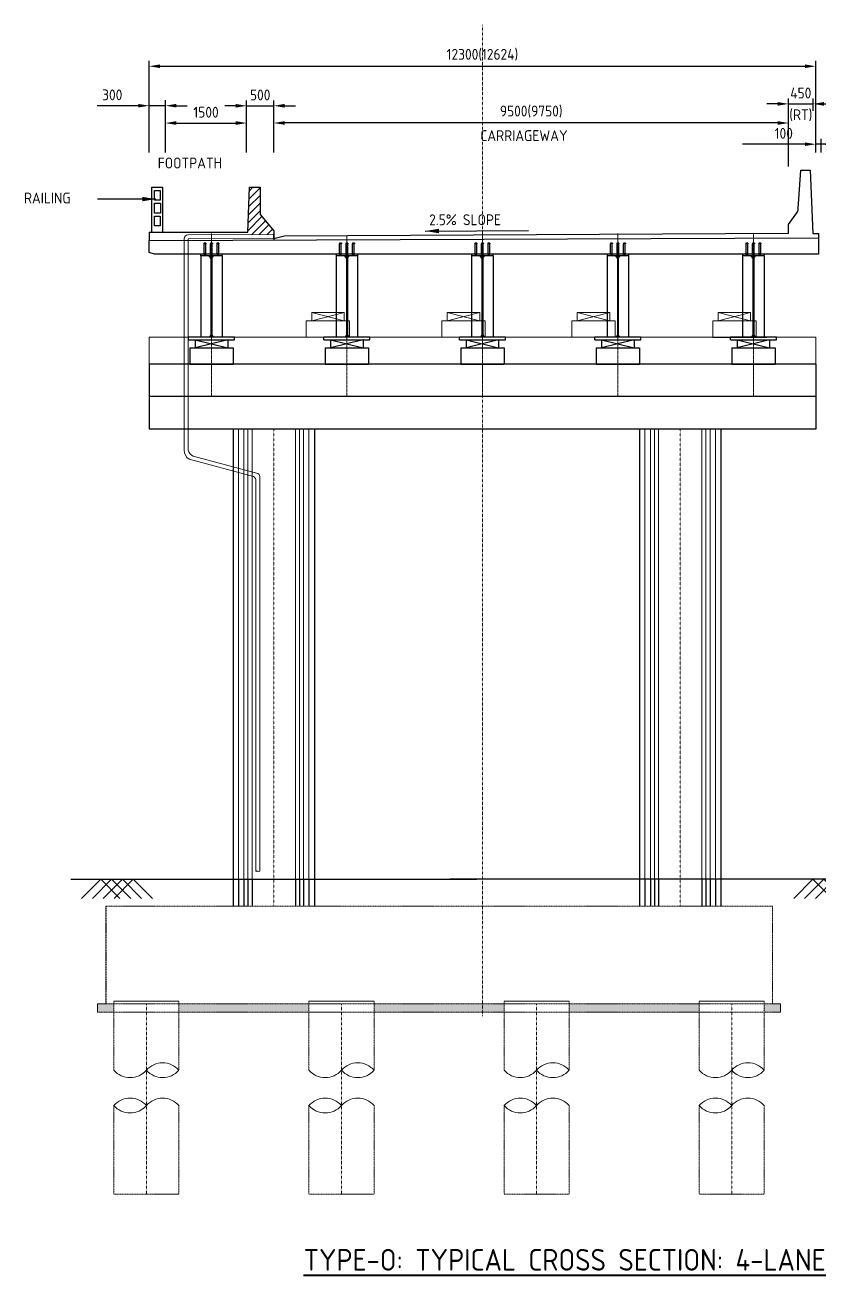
# Model space of a CAD drawing. Header units: millimetres. Extents: x 207528 to 778454, y -364692 to 101323.
# Drawn here: x 515184 to 529835, y -231959 to -208904 of the extents above; entities that cross this region are included whole.
import ezdxf

# ---------------------------------------------------------------- set-up
doc = ezdxf.new("R2010")
doc.units = ezdxf.units.MM
doc.linetypes.add('CENTER', pattern=[2, 1.25, -0.25, 0.25, -0.25])
doc.linetypes.add('HIDDEN', pattern=[0.375, 0.25, -0.125])
for name, color, linetype, lineweight in [('centreline', 1, 'CENTER', 0), ('DWG', 7, 'Continuous', 30), ('Structure', 7, 'Continuous', 30), ('Structure int.', 255, 'Continuous', 0), ('Text large', 7, 'Continuous', 40), ('Text small', 1, 'Continuous', 20)]:
    doc.layers.add(name, color=color, linetype=linetype, lineweight=lineweight)
doc.layers.add('Dimension', color=253, linetype='Continuous')
doc.layers.add('Structure Main', color=3, linetype='Continuous')
doc.styles.add('isocp 100', font='isocp.shx', dxfattribs={"height": 200})
doc.styles.add('ROMANS', font='romans')
doc.dimstyles.new('NH30A_100', dxfattribs={"dimscale": 100, "dimtxt": 2, "dimasz": 2, "dimexe": 1, "dimexo": 1, "dimgap": 1, "dimtad": 1, "dimdec": 0, "dimdsep": 46, "dimtxsty": 'isocp 100', "dimcen": 0.5, "dimclrd": 47, "dimclre": 47, "dimclrt": 1, "dimadec": 0, "dimazin": 0, "dimtfac": 1, "dimtdec": 0, "dimtmove": 0, "dimatfit": 3, "dimfxl": 1, "dimtolj": 1, "dimtzin": 0, "dimarcsym": 0})
doc.dimstyles.new('PS', dxfattribs={"dimscale": 0, "dimtxt": 2, "dimasz": 2, "dimexe": 1, "dimexo": 1, "dimgap": 1, "dimtad": 1, "dimdec": 0, "dimzin": 0, "dimdsep": 46, "dimtxsty": 'ROMANS', "dimcen": 1, "dimdle": 1, "dimclrd": 1, "dimclre": 1, "dimclrt": 7, "dimadec": 0, "dimazin": 0, "dimtfac": 1, "dimtdec": 0, "dimtmove": 2, "dimatfit": 3, "dimfxl": 200, "dimtvp": 250, "dimtolj": 1, "dimtzin": 0, "dimarcsym": 0})

# ---------------------------------------------------------------- blocks, each defined once
blk = doc.blocks.new('stud')
at = {"layer": 'Structure Main'}
h = blk.add_hatch(color=250, dxfattribs=at)
h.dxf.hatch_style = 1
h.paths.add_polyline_path([(321, 341), (317, 334), (355, 334), (352, 341)])
h = blk.add_hatch(color=250, dxfattribs=at)
h.dxf.hatch_style = 1
h.paths.add_polyline_path([(321, 341), (317, 334), (355, 334), (352, 341)])
at = {"layer": 'Structure Main', "color": 250}
for p, q in [((355, 534), (317, 534)), ((317, 534), (317, 522)), ((355, 534), (317, 534)), ((317, 534), (317, 522)), ((355, 522), (317, 522)), ((355, 522), (317, 522)), ((321, 341), (321, 522)), ((321, 341), (321, 522)), ((352, 341), (352, 522)), ((352, 341), (352, 522)), ((355, 534), (355, 522)), ((355, 534), (355, 522)), ((321, 341), (317, 334)), ((321, 341), (317, 334)), ((317, 334), (355, 334)), ((317, 334), (355, 334)), ((321, 341), (352, 341)), ((321, 341), (352, 341)), ((352, 341), (355, 334)), ((352, 341), (355, 334))]:
    blk.add_line(p, q, dxfattribs=at)
blk = doc.blocks.new('*D621')
at = {"layer": 'Defpoints', "color": 0, "transparency": 16777216}
for p in [(517774, -210392), (517474, -211354), (517774, -211354)]:
    blk.add_point(p, dxfattribs=at)
at = {"layer": 'Text small', "color": 47, "lineweight": -2, "transparency": 16777216}
for p, q in [((517274, -210392), (516514, -210392)), ((517474, -211254), (517474, -210292)), ((517774, -210392), (517474, -210392)), ((517774, -211254), (517774, -210292)), ((517974, -210392), (518174, -210392))]:
    blk.add_line(p, q, dxfattribs=at)
at = {"layer": 'Text small', "color": 47, "transparency": 16777216}
for points in [[(517274, -210359), (517274, -210425), (517474, -210392)], [(517974, -210359), (517974, -210425), (517774, -210392)]]:
    blk.add_solid(points, dxfattribs=at)
at = {"layer": 'Text small', "color": 1, "transparency": 16777216, "insert": (516794, -210192), "char_height": 200, "attachment_point": 5, "style": 'isocp 100'}
blk.add_mtext('\\A1;300', dxfattribs=at)
blk = doc.blocks.new('*D608')
at = {"layer": 'Defpoints', "color": 0, "transparency": 16777216}
for p in [(529774, -209664), (517474, -211354), (529774, -211354)]:
    blk.add_point(p, dxfattribs=at)
at = {"layer": 'Text small', "color": 47, "lineweight": -2, "transparency": 16777216}
for p, q in [((517474, -211254), (517474, -209564)), ((529774, -211254), (529774, -209564)), ((517674, -209664), (529574, -209664))]:
    blk.add_line(p, q, dxfattribs=at)
at = {"layer": 'Text small', "color": 47, "transparency": 16777216}
for points in [[(517674, -209631), (517674, -209698), (517474, -209664)], [(529574, -209631), (529574, -209698), (529774, -209664)]]:
    blk.add_solid(points, dxfattribs=at)
at = {"layer": 'Text small', "color": 1, "transparency": 16777216, "insert": (523624, -209454), "char_height": 200, "attachment_point": 5, "style": 'isocp 100'}
blk.add_mtext('\\A1;12300(12624)', dxfattribs=at)
blk = doc.blocks.new('*D616')
at = {"layer": 'Defpoints', "color": 0, "transparency": 16777216}
for p in [(519774, -210711), (519774, -211354, -183662), (529274, -211354, -183662)]:
    blk.add_point(p, dxfattribs=at)
at = {"layer": 'Text small', "color": 47, "lineweight": -2, "transparency": 16777216}
for p, q in [((519774, -211254), (519774, -210611)), ((529074, -210711), (519974, -210711)), ((529274, -211254), (529274, -210611))]:
    blk.add_line(p, q, dxfattribs=at)
at = {"layer": 'Text small', "color": 47, "transparency": 16777216}
for points in [[(519974, -210677), (519974, -210744), (519774, -210711)], [(529074, -210677), (529074, -210744), (529274, -210711)]]:
    blk.add_solid(points, dxfattribs=at)
at = {"layer": 'Text small', "color": 1, "transparency": 16777216, "insert": (524524, -210501), "char_height": 200, "attachment_point": 5, "style": 'isocp 100'}
blk.add_mtext('\\A1;9500(9750)', dxfattribs=at)
blk = doc.blocks.new('*D624')
at = {"layer": 'Defpoints', "color": 0, "transparency": 16777216}
for p in [(519774, -210394), (519274, -211354), (519774, -211354)]:
    blk.add_point(p, dxfattribs=at)
at = {"layer": 'Text small', "color": 47, "lineweight": -2, "transparency": 16777216}
for p, q in [((519074, -210394), (518874, -210394)), ((519274, -211254), (519274, -210294)), ((519274, -210394), (519774, -210394)), ((519774, -211254), (519774, -210294)), ((519974, -210394), (520174, -210394))]:
    blk.add_line(p, q, dxfattribs=at)
at = {"layer": 'Text small', "color": 47, "transparency": 16777216}
for points in [[(519074, -210360), (519074, -210427), (519274, -210394)], [(519974, -210360), (519974, -210427), (519774, -210394)]]:
    blk.add_solid(points, dxfattribs=at)
at = {"layer": 'Text small', "color": 1, "transparency": 16777216, "insert": (519524, -210194), "char_height": 200, "attachment_point": 5, "style": 'isocp 100'}
blk.add_mtext('\\A1;500', dxfattribs=at)
blk = doc.blocks.new('*D617')
at = {"layer": 'Defpoints', "color": 0, "transparency": 16777216}
for p in [(519274, -210712), (517774, -211354, 0), (519274, -211354, 0)]:
    blk.add_point(p, dxfattribs=at)
at = {"layer": 'Text small', "color": 47, "lineweight": -2, "transparency": 16777216}
for p, q in [((517774, -211254), (517774, -210612)), ((517974, -210712), (519074, -210712)), ((519274, -211254), (519274, -210612))]:
    blk.add_line(p, q, dxfattribs=at)
at = {"layer": 'Text small', "color": 47, "transparency": 16777216}
for points in [[(517974, -210678), (517974, -210745), (517774, -210712)], [(519074, -210678), (519074, -210745), (519274, -210712)]]:
    blk.add_solid(points, dxfattribs=at)
at = {"layer": 'Text small', "color": 1, "transparency": 16777216, "insert": (518524, -210512), "char_height": 200, "attachment_point": 5, "style": 'isocp 100'}
blk.add_mtext('\\A1;1500', dxfattribs=at)
blk = doc.blocks.new('*D785')
at = {"layer": 'Defpoints', "color": 0, "transparency": 16777216}
for p in [(529724, -210358), (529724, -210586), (529274, -211616)]:
    blk.add_point(p, dxfattribs=at)
at = {"layer": 'Text small', "color": 47, "lineweight": -2, "transparency": 16777216}
for p, q in [((529274, -211516), (529274, -210258)), ((529724, -210486), (529724, -210258)), ((529074, -210358), (528874, -210358)), ((529274, -210358), (529724, -210358)), ((529924, -210358), (530124, -210358))]:
    blk.add_line(p, q, dxfattribs=at)
at = {"layer": 'Text small', "color": 47, "transparency": 16777216}
for points in [[(529074, -210325), (529074, -210392), (529274, -210358)], [(529924, -210325), (529924, -210392), (529724, -210358)]]:
    blk.add_solid(points, dxfattribs=at)
at = {"layer": 'Text small', "color": 1, "transparency": 16777216, "char_height": 200, "attachment_point": 5, "style": 'isocp 100'}
for s, insert in [('\\A1;450', (529499, -210158)), ('\\A1;(RT)', (529499, -210568))]:
    blk.add_mtext(s, dxfattribs=dict(at, insert=insert))
blk = doc.blocks.new('*D805')
at = {"layer": 'Defpoints', "color": 0, "transparency": 16777216}
for p in [(529774, -211102), (529774, -211354), (529874, -211354)]:
    blk.add_point(p, dxfattribs=at)
at = {"layer": 'Text small', "color": 47, "lineweight": -2, "transparency": 16777216}
for p, q in [((529574, -211102), (528424, -211102)), ((529774, -211254), (529774, -211002)), ((529874, -211102), (529774, -211102)), ((529874, -211254), (529874, -211002)), ((530074, -211102), (530274, -211102))]:
    blk.add_line(p, q, dxfattribs=at)
at = {"layer": 'Text small', "color": 47, "transparency": 16777216}
for points in [[(529574, -211069), (529574, -211136), (529774, -211102)], [(530074, -211069), (530074, -211136), (529874, -211102)]]:
    blk.add_solid(points, dxfattribs=at)
at = {"layer": 'Text small', "color": 1, "transparency": 16777216, "insert": (528899, -210902), "char_height": 200, "attachment_point": 5, "style": 'isocp 100'}
blk.add_mtext('\\A1;     100', dxfattribs=at)
blk = doc.blocks.new('*D806')
at = {"layer": 'Defpoints', "color": 0, "transparency": 16777216}
for p in [(530174, -211102), (530174, -211354), (530274, -211354)]:
    blk.add_point(p, dxfattribs=at)
at = {"layer": 'Text small', "color": 47, "lineweight": -2, "transparency": 16777216}
for p, q in [((529974, -211102), (529774, -211102)), ((530174, -211254), (530174, -211002)), ((530174, -211102), (530274, -211102)), ((530274, -211254), (530274, -211002)), ((530474, -211102), (532038, -211102))]:
    blk.add_line(p, q, dxfattribs=at)
at = {"layer": 'Text small', "color": 47, "transparency": 16777216}
for points in [[(529974, -211069), (529974, -211136), (530174, -211102)], [(530474, -211069), (530474, -211136), (530274, -211102)]]:
    blk.add_solid(points, dxfattribs=at)
at = {"layer": 'Text small', "color": 1, "transparency": 16777216, "insert": (531563, -210902), "char_height": 200, "attachment_point": 5, "style": 'isocp 100'}
blk.add_mtext('\\A1;     100', dxfattribs=at)

msp = doc.modelspace()

# ---------------------------------------------------------------- hatches: boundary and pattern name
at = {"layer": 'Dimension', "lineweight": 0, "true_color": 0x000000}
h = msp.add_hatch(dxfattribs=at)
h.set_pattern_fill('AR-CONC', color=18, scale=20)
h.set_pattern_definition([(50, (1015667.13, -290942.33), (143.452037, -12.550427), [15, -165]), (355, (1015667.13, -290942.33), (-27.750267, 150.438427), [12, -132]), (100.451444, (1015679.08, -290943.38), (115.70177, 137.888), [12.74804, -140.228422]), (46.1842, (1015667.13, -290902.33), (213.448266, -33.103856), [22.5, -247.5]), (96.635635, (1015684.91, -290905.1), (186.93239, 194.82372), [19.12207, -210.34275]), (351.184164, (1015667.13, -290902.33), (186.93239, 194.82372), [18, -198]), (21, (1015687.13, -290912.33), (119.38141, -80.523778), [15, -165]), (326, (1015687.13, -290912.33), (48.663066, 145.03001), [12, -132]), (71.451445, (1015697.07, -290919.04), (168.044475, 64.50623), [12.74804, -140.228422]), (37.5, (1015667.126, -290942.33), (2.431971, 66.578771), [0, -130.4, 0, -134, 0, -132.5]), (7.5, (1015667.126, -290942.33), (52.613907, 78.882342), [0, -76.4, 0, -127.4, 0, -50.5]), (327.5, (1015622.526, -290942.33), (106.764487, -4.5109743), [0, -50, 0, -156, 0, -207]), (317.5, (1015602.53, -290942.33), (116.637234, 20.020996), [0, -65, 0, -103.6, 0, -147])])
h.paths.add_polyline_path([(516823.7, -226958.7), (516673.7, -226958.7), (516523.7, -226958.7), (516523.7, -227108.7), (516823.7, -227108.7)])
h.paths.add_polyline_path([(520423.7, -226958.7), (518023.7, -226958.7), (518023.7, -227108.7), (520423.7, -227108.7)])
h.paths.add_polyline_path([(527623.7, -226958.7), (525223.7, -226958.7), (525223.7, -227108.7), (527623.7, -227108.7)])
h.paths.add_polyline_path([(524023.7, -226958.7), (521623.7, -226958.7), (521623.7, -227108.7), (524023.7, -227108.7)])
h.paths.add_polyline_path([(529123.7, -226958.7), (528973.7, -226958.7), (528823.7, -226958.7), (528823.7, -227108.7), (529123.7, -227108.7)])
at = {"layer": 'Structure', "true_color": 0x000000}
h = msp.add_hatch(dxfattribs=at)
h.set_pattern_fill('ANSI31', color=18, scale=800)
h.set_pattern_definition([(45, (1016617.18, -292942.33), (-70.710678, 70.710678), [])])
h.paths.add_polyline_path([(519523.7, -211897.7), (519323.7, -211897.7), (519293, -212727.7), (519273.7, -212727.7), (519273.7, -212819.8, -0.3055173), (519342.4, -212771.8), (519768.7, -212767.9), (519768.7, -212757.9), (519773.7, -212697.7), (519523.7, -212397.7)])

# ---------------------------------------------------------------- linework, layer by layer
at = {"layer": 'centreline', "color": 8, "lineweight": 0, "ltscale": 0.1}
for p, q in [((523623.7, -208903.5), (523623.7, -227187.4)), ((519773.7, -216358.7), (519773.7, -225158.7)), ((527273.7, -216358.7), (527273.7, -225158.7)), ((517423.7, -226958.7, 3.8), (517423.7, -230466.9, 3.8)), ((521023.7, -226958.7, 3.8), (521023.7, -230466.9, 3.8)), ((524623.7, -226958.7, 3.8), (524623.7, -230466.9, 3.8)), ((528223.7, -226958.7, 3.8), (528223.7, -230466.9, 3.8))]:
    msp.add_line(p, q, dxfattribs=at)
at = {"layer": 'centreline', "color": 18, "ltscale": 10, "true_color": 0x000000}
for p, q in [((518623.7, -212751.5), (518623.7, -215758.7)), ((521123.9, -212792.1), (521123.7, -215758.7)), ((523623.7, -212751.5), (523623.7, -215758.7)), ((526123.7, -212751.5), (526123.7, -215758.7)), ((528623.7, -212751.5), (528623.7, -215758.7))]:
    msp.add_line(p, q, dxfattribs=at)
at = {"layer": 'DWG', "color": 18, "lineweight": -2, "true_color": 0x000000}
for p, q in [((518223.7, -214858.7), (518223.7, -215158.7)), ((518223.7, -214858.7), (519023.7, -214858.7)), ((518323.7, -214708.7), (518323.7, -214858.7)), ((518323.7, -214708.7), (518923.7, -214858.7)), ((518923.7, -214708.7), (518323.7, -214858.7)), ((518923.7, -214708.7), (518923.7, -214858.7)), ((519023.7, -214858.7), (519023.7, -215158.7)), ((520723.7, -214858.7), (520723.7, -215158.7)), ((520723.7, -214858.7), (521523.7, -214858.7)), ((520823.7, -214708.7), (520823.7, -214858.7)), ((520823.7, -214708.7), (521423.7, -214858.7)), ((521423.7, -214708.7), (520823.7, -214858.7)), ((521423.7, -214708.7), (521423.7, -214858.7)), ((521523.7, -214858.7), (521523.7, -215158.7)), ((523223.7, -214858.7), (523223.7, -215158.7)), ((523223.7, -214858.7), (524023.7, -214858.7)), ((523323.7, -214708.7), (523323.7, -214858.7)), ((523323.7, -214708.7), (523923.7, -214858.7)), ((523923.7, -214708.7), (523323.7, -214858.7)), ((523923.7, -214708.7), (523923.7, -214858.7)), ((524023.7, -214858.7), (524023.7, -215158.7)), ((525723.7, -214858.7), (525723.7, -215158.7)), ((525723.7, -214858.7), (526523.7, -214858.7)), ((525823.7, -214708.7), (525823.7, -214858.7)), ((525823.7, -214708.7), (526423.7, -214858.7)), ((526423.7, -214708.7), (525823.7, -214858.7)), ((526423.7, -214708.7), (526423.7, -214858.7)), ((526523.7, -214858.7), (526523.7, -215158.7)), ((528223.7, -214858.7), (528223.7, -215158.7)), ((528223.7, -214858.7), (529023.7, -214858.7)), ((528323.7, -214708.7), (528323.7, -214858.7)), ((528323.7, -214708.7), (528923.7, -214858.7)), ((528923.7, -214708.7), (528323.7, -214858.7)), ((528923.7, -214708.7), (528923.7, -214858.7)), ((529023.7, -214858.7), (529023.7, -215158.7))]:
    msp.add_line(p, q, dxfattribs=at)
at = {"layer": 'Structure'}
msp.add_lwpolyline([(529273.7, -212747.7), (529273.7, -212582.7), (529424.7, -212367, 0.1368849), (529451.5, -212291), (529498.7, -211582.7), (529673.7, -211582.7), (529723.7, -212747.7), (529823.7, -212747.7)], format="xyb", dxfattribs=at)
at = {"layer": 'Structure int.', "color": 18, "true_color": 0x000000}
for points in [[(516935.9, -225012.3), (516582.3, -224658.7), (516228.8, -225012.3)], [(517135.9, -225012.3), (516782.3, -224658.7), (516428.8, -225012.3)], [(517335.9, -225012.3), (516982.3, -224658.7), (516628.8, -225012.3)], [(517535.9, -225012.3), (517182.3, -224658.7), (516828.8, -225012.3)], [(529369.8, -225012.3), (529723.4, -224658.7), (530076.9, -225012.3)], [(529569.8, -225012.3), (529923.4, -224658.7), (530276.9, -225012.3)], [(529769.8, -225012.3), (530123.4, -224658.7), (530476.9, -225012.3)]]:
    msp.add_lwpolyline(points, dxfattribs=at)
at = {"layer": 'Structure int.', "color": 18, "lineweight": 0, "true_color": 0x000000, "elevation": 3.8}
for points in [[(517423.7, -228182.1, 0.4570735), (518023.7, -228182.1, 0.4570735), (517423.7, -228182.1, -0.4570735), (516823.7, -228182.1)], [(521023.7, -228182.1, 0.4570735), (521623.7, -228182.1, 0.4570735), (521023.7, -228182.1, -0.4570735), (520423.7, -228182.1)], [(524623.7, -228182.1, 0.4570735), (525223.7, -228182.1, 0.4570735), (524623.7, -228182.1, -0.4570735), (524023.7, -228182.1)], [(528223.7, -228182.1, 0.4570735), (528823.7, -228182.1, 0.4570735), (528223.7, -228182.1, -0.4570735), (527623.7, -228182.1)], [(517423.7, -228834.2, 0.4570735), (516823.7, -228834.2, 0.4570735), (517423.7, -228834.2, -0.4570735), (518023.7, -228834.2)], [(521023.7, -228834.2, 0.4570735), (520423.7, -228834.2, 0.4570735), (521023.7, -228834.2, -0.4570735), (521623.7, -228834.2)], [(524623.7, -228834.2, 0.4570735), (524023.7, -228834.2, 0.4570735), (524623.7, -228834.2, -0.4570735), (525223.7, -228834.2)], [(528223.7, -228834.2, 0.4570735), (527623.7, -228834.2, 0.4570735), (528223.7, -228834.2, -0.4570735), (528823.7, -228834.2)]]:
    msp.add_lwpolyline(points, format="xyb", dxfattribs=at)
at = {"layer": 'Structure Main', "color": 18, "true_color": 0x000000}
for p, q in [((517523.7, -212727.7), (517523.7, -211897.7)), ((517523.7, -211897.7), (517723.7, -211897.7)), ((517723.7, -211897.7), (517723.7, -212727.7)), ((517473.7, -212727.7), (517473.7, -212877.7)), ((517473.7, -212727.7), (517493, -212727.7)), ((517473.7, -212727.7), (517523.7, -212727.7)), ((517493, -212727.7), (519273.7, -212727.7)), ((519273.7, -212727.7), (519293, -212727.7)), ((519773.7, -212842.9), (519773.7, -212757.9)), ((519778.7, -212757.9), (519773.7, -212757.9)), ((519778.7, -212767.9), (519773.7, -212767.9)), ((519778.7, -212777.9), (519773.7, -212777.9)), ((519778.7, -212787.9), (519773.7, -212787.9)), ((519973.9, -212797.7), (519773.7, -212849.8)), ((519778.7, -212797.9), (519773.7, -212797.9)), ((519778.7, -212842.9), (519778.7, -212757.9)), ((529273.7, -212747.7), (519973.9, -212797.7)), ((529823.7, -212747.7), (529823.7, -213127.7)), ((517473.7, -212877.7), (529823.7, -212827.5)), ((517473.7, -213102.7), (517473.7, -212877.7)), ((519778.7, -212807.9), (519773.7, -212807.9)), ((519778.7, -212817.9), (519773.7, -212817.9)), ((519778.7, -212827.9), (519773.7, -212827.9)), ((519773.7, -212842.9), (519778.7, -212842.9)), ((517573.7, -213127.7), (517473.7, -213102.7)), ((529773.7, -213127.7), (517573.7, -213127.7)), ((518823.7, -213127.7), (518423.7, -213127.7)), ((518423.7, -213127.7), (518423.7, -213163.7)), ((518823.7, -213163.7), (518423.7, -213163.7)), ((518425.7, -213163.7), (518425.7, -214663.7)), ((518615.7, -213201.5), (518584.3, -213163.7)), ((518615.7, -213163.7), (518615.7, -214663.7)), ((518631.7, -213163.7), (518631.7, -214663.7)), ((518631.7, -213201.5), (518663.2, -213163.7)), ((518821.7, -213163.7), (518821.7, -214663.7)), ((518823.7, -213163.7), (518823.7, -213127.7)), ((521323.7, -213127.7), (520923.7, -213127.7)), ((520923.7, -213127.7), (520923.7, -213163.7)), ((521323.7, -213163.7), (520923.7, -213163.7)), ((520925.7, -213163.7), (520925.7, -214663.7)), ((521115.7, -213201.5), (521084.3, -213163.7)), ((521115.7, -213163.7), (521115.7, -214663.7)), ((521131.7, -213163.7), (521131.7, -214663.7)), ((521131.7, -213201.5), (521163.2, -213163.7)), ((521321.7, -213163.7), (521321.7, -214663.7)), ((521323.7, -213163.7), (521323.7, -213127.7)), ((523823.7, -213127.7), (523423.7, -213127.7)), ((523423.7, -213127.7), (523423.7, -213163.7)), ((523823.7, -213163.7), (523423.7, -213163.7)), ((523425.7, -213163.7), (523425.7, -214663.7)), ((523615.7, -213201.5), (523584.3, -213163.7)), ((523615.7, -213163.7), (523615.7, -214663.7)), ((523631.7, -213163.7), (523631.7, -214663.7)), ((523631.7, -213201.5), (523663.2, -213163.7)), ((523821.7, -213163.7), (523821.7, -214663.7)), ((523823.7, -213163.7), (523823.7, -213127.7)), ((526323.7, -213127.7), (525923.7, -213127.7)), ((525923.7, -213127.7), (525923.7, -213163.7)), ((526323.7, -213163.7), (525923.7, -213163.7)), ((525925.7, -213163.7), (525925.7, -214663.7)), ((526115.7, -213201.5), (526084.3, -213163.7)), ((526115.7, -213163.7), (526115.7, -214663.7)), ((526131.7, -213163.7), (526131.7, -214663.7)), ((526131.7, -213201.5), (526163.2, -213163.7)), ((526321.7, -213163.7), (526321.7, -214663.7)), ((526323.7, -213163.7), (526323.7, -213127.7)), ((528823.7, -213127.7), (528423.7, -213127.7)), ((528423.7, -213127.7), (528423.7, -213163.7)), ((528823.7, -213163.7), (528423.7, -213163.7)), ((528425.7, -213163.7), (528425.7, -214663.7)), ((528615.7, -213201.5), (528584.3, -213163.7)), ((528615.7, -213163.7), (528615.7, -214663.7)), ((528631.7, -213163.7), (528631.7, -214663.7)), ((528631.7, -213201.5), (528663.2, -213163.7)), ((528821.7, -213163.7), (528821.7, -214663.7)), ((528823.7, -213163.7), (528823.7, -213127.7)), ((529823.7, -213127.7), (529773.7, -213127.7)), ((518615.7, -214626), (518584.3, -214663.7)), ((518631.7, -214626), (518663.2, -214663.7)), ((521115.7, -214626), (521084.3, -214663.7)), ((521131.7, -214626), (521163.2, -214663.7)), ((523615.7, -214626), (523584.3, -214663.7)), ((523631.7, -214626), (523663.2, -214663.7)), ((526115.7, -214626), (526084.3, -214663.7)), ((526131.7, -214626), (526163.2, -214663.7)), ((528615.7, -214626), (528584.3, -214663.7)), ((528631.7, -214626), (528663.2, -214663.7)), ((519048.7, -214663.7), (518198.7, -214663.7)), ((518198.7, -214708.7), (518198.7, -214663.7)), ((518198.7, -214708.7), (519048.7, -214708.7)), ((519048.7, -214708.7), (519048.7, -214663.7)), ((521548.7, -214663.7), (520698.7, -214663.7)), ((520698.7, -214708.7), (520698.7, -214663.7)), ((520698.7, -214708.7), (521548.7, -214708.7)), ((521548.7, -214708.7), (521548.7, -214663.7)), ((524048.7, -214663.7), (523198.7, -214663.7)), ((523198.7, -214708.7), (523198.7, -214663.7)), ((523198.7, -214708.7), (524048.7, -214708.7)), ((524048.7, -214708.7), (524048.7, -214663.7)), ((526548.7, -214663.7), (525698.7, -214663.7)), ((525698.7, -214708.7), (525698.7, -214663.7)), ((525698.7, -214708.7), (526548.7, -214708.7)), ((526548.7, -214708.7), (526548.7, -214663.7)), ((527873.7, -214658.7), (528873.7, -214658.7)), ((529048.7, -214663.7), (528198.7, -214663.7)), ((528198.7, -214708.7), (528198.7, -214663.7)), ((528198.7, -214708.7), (529048.7, -214708.7)), ((529048.7, -214708.7), (529048.7, -214663.7)), ((517473.7, -215158.7), (517473.7, -216358.7)), ((529773.7, -215158.7), (517473.7, -215158.7)), ((518223.7, -215158.7), (519023.7, -215158.7)), ((520723.7, -215158.7), (521523.7, -215158.7)), ((523223.7, -215158.7), (524023.7, -215158.7)), ((525723.7, -215158.7), (526523.7, -215158.7)), ((528223.7, -215158.7), (529023.7, -215158.7)), ((529773.7, -215158.7), (529773.7, -216358.7)), ((529773.7, -215758.7), (517473.7, -215758.7)), ((529773.7, -216358.7), (517473.7, -216358.7)), ((519023.7, -216358.8), (519023.7, -224658.7)), ((520523.7, -216358.8), (520523.7, -224658.7)), ((526523.7, -216358.8), (526523.7, -224658.7)), ((528023.7, -216358.8), (528023.7, -224658.7)), ((516028.8, -224658.7), (523523.7, -224658.7)), ((519023.7, -224658.7), (519023.7, -225158.7, 3.8)), ((520523.7, -224658.7), (520523.7, -225158.7, 3.8)), ((530023.7, -224658.7), (523023.7, -224658.7)), ((530023.7, -224658.7), (523923.7, -224658.7, -3.8)), ((526523.7, -224658.7), (526523.7, -225158.7, 3.8)), ((528023.7, -224658.7), (528023.7, -225158.7, 3.8))]:
    msp.add_line(p, q, dxfattribs=at)
at = {"layer": 'Structure Main', "color": 8, "lineweight": 0}
for p, q in [((520473.7, -214208.7), (520473.7, -214358.7)), ((520473.7, -214208.7), (521073.7, -214358.7)), ((521073.7, -214208.7), (520473.7, -214358.7)), ((520473.7, -214208.7), (521073.7, -214208.7)), ((521073.7, -214208.7), (521073.7, -214358.7)), ((522973.7, -214208.7), (522973.7, -214358.7)), ((522973.7, -214208.7), (523573.7, -214358.7)), ((523573.7, -214208.7), (522973.7, -214358.7)), ((522973.7, -214208.7), (523573.7, -214208.7)), ((523573.7, -214208.7), (523573.7, -214358.7)), ((525373.7, -214208.7), (525373.7, -214358.7)), ((525373.7, -214208.7), (525973.7, -214358.7)), ((525973.7, -214208.7), (525373.7, -214358.7)), ((525373.7, -214208.7), (525973.7, -214208.7)), ((525973.7, -214208.7), (525973.7, -214358.7)), ((527973.7, -214208.7), (527973.7, -214358.7)), ((527973.7, -214208.7), (528573.7, -214358.7)), ((528573.7, -214208.7), (527973.7, -214358.7)), ((527973.7, -214208.7), (528573.7, -214208.7)), ((528573.7, -214208.7), (528573.7, -214358.7)), ((519123.7, -216358.8), (519123.7, -224658.7)), ((519223.7, -216358.8), (519223.7, -224658.7)), ((519298.7, -216358.8), (519298.7, -224658.7)), ((519373.7, -216358.8), (519373.7, -224658.7)), ((520173.7, -216358.8), (520173.7, -224658.7)), ((520248.7, -216358.8), (520248.7, -224658.7)), ((520323.7, -216358.8), (520323.7, -224658.7)), ((520423.7, -216358.8), (520423.7, -224658.7)), ((526623.7, -216358.8), (526623.7, -224658.7)), ((526723.7, -216358.8), (526723.7, -224658.7)), ((526798.7, -216358.8), (526798.7, -224658.7)), ((526873.7, -216358.8), (526873.7, -224658.7)), ((527673.7, -216358.8), (527673.7, -224658.7)), ((527748.7, -216358.8), (527748.7, -224658.7)), ((527823.7, -216358.8), (527823.7, -224658.7)), ((527923.7, -216358.8), (527923.7, -224658.7))]:
    msp.add_line(p, q, dxfattribs=at)
at = {"layer": 'Structure Main', "color": 18, "lineweight": 0, "true_color": 0x000000}
for p, q in [((517473.7, -215158.7), (517473.7, -214668.7)), ((529763.7, -214658.7), (517483.7, -214658.7)), ((529773.7, -215158.7), (529773.7, -214668.7)), ((516523.7, -227108.7, 3.8), (516523.7, -226958.7, 3.8)), ((516523.7, -226958.7, 3.8), (516673.7, -226958.7, 3.8)), ((516823.7, -226908.7, 3.8), (518023.7, -226908.7, 3.8)), ((520423.7, -226908.7, 3.8), (521623.7, -226908.7, 3.8)), ((524023.7, -226908.7, 3.8), (525223.7, -226908.7, 3.8)), ((527623.7, -226908.7, 3.8), (528823.7, -226908.7, 3.8)), ((529123.7, -226958.7, 3.8), (528973.7, -226958.7, 3.8)), ((529123.7, -227108.7, 3.8), (529123.7, -226958.7, 3.8))]:
    msp.add_line(p, q, dxfattribs=at)
at = {"layer": 'Structure Main', "color": 7, "lineweight": 0}
for p, q in [((518211.5, -216911.6, 0.2), (519402.6, -217230.5, 0.3)), ((518285.8, -216853.9, 0.2), (519482.1, -217174.2, 0.3)), ((519441.9, -217284.8, 0.3), (519441.9, -224508.7, 0)), ((519516.9, -217225.5, 0.3), (519516.9, -224508.7, 0))]:
    msp.add_line(p, q, dxfattribs=at)
at = {"layer": 'Structure Main', "color": 9}
for p, q in [((519123.7, -224658.7), (519123.7, -225158.7, 3.8)), ((519223.7, -224658.7), (519223.7, -225158.7, 3.8)), ((519298.7, -224658.7), (519298.7, -225158.7, 3.8)), ((519373.7, -224658.7), (519373.7, -225158.7, 3.8)), ((520173.7, -224658.7), (520173.7, -225158.7, 3.8)), ((520248.7, -224658.7), (520248.7, -225158.7, 3.8)), ((520323.7, -224658.7), (520323.7, -225158.7, 3.8)), ((520423.7, -224658.7), (520423.7, -225158.7, 3.8)), ((526623.7, -224658.7), (526623.7, -225158.7, 3.8)), ((526723.7, -224658.7), (526723.7, -225158.7, 3.8)), ((526798.7, -224658.7), (526798.7, -225158.7, 3.8)), ((526873.7, -224658.7), (526873.7, -225158.7, 3.8)), ((527673.7, -224658.7), (527673.7, -225158.7, 3.8)), ((527748.7, -224658.7), (527748.7, -225158.7, 3.8)), ((527823.7, -224658.7), (527823.7, -225158.7, 3.8)), ((527923.7, -224658.7), (527923.7, -225158.7, 3.8))]:
    msp.add_line(p, q, dxfattribs=at)
at = {"layer": 'Structure Main', "color": 18, "linetype": 'HIDDEN', "lineweight": 0, "ltscale": 2, "true_color": 0x000000}
for p, q in [((528973.7, -225158.7, 3.8), (516673.7, -225158.7, 3.8)), ((528973.7, -225158.7, 3.8), (528973.7, -226958.7, 3.8)), ((528973.7, -226958.7, 3.8), (516673.7, -226958.7, 3.8)), ((516823.7, -226908.7, 3.8), (516823.7, -228182.1, 3.8)), ((518023.7, -226908.7, 3.8), (518023.7, -228182.1, 3.8)), ((520423.7, -226908.7, 3.8), (520423.7, -228182.1, 3.8)), ((521623.7, -226908.7, 3.8), (521623.7, -228182.1, 3.8)), ((524023.7, -226908.7, 3.8), (524023.7, -228182.1, 3.8)), ((525223.7, -226908.7, 3.8), (525223.7, -228182.1, 3.8)), ((527623.7, -226908.7, 3.8), (527623.7, -228182.1, 3.8)), ((528823.7, -226908.7, 3.8), (528823.7, -228182.1, 3.8)), ((529123.7, -227108.7, 3.8), (516523.7, -227108.7, 3.8)), ((516823.7, -228834.2, 3.8), (516823.7, -230466.9, 3.8)), ((518023.7, -228834.2, 3.8), (518023.7, -230466.9, 3.8)), ((520423.7, -228834.2, 3.8), (520423.7, -230466.9, 3.8)), ((521623.7, -228834.2, 3.8), (521623.7, -230466.9, 3.8)), ((524023.7, -228834.2, 3.8), (524023.7, -230466.9, 3.8)), ((525223.7, -228834.2, 3.8), (525223.7, -230466.9, 3.8)), ((527623.7, -228834.2, 3.8), (527623.7, -230466.9, 3.8)), ((528823.7, -228834.2, 3.8), (528823.7, -230466.9, 3.8)), ((516823.7, -230466.9, 3.8), (518023.7, -230466.9, 3.8)), ((520423.7, -230466.9, 3.8), (521623.7, -230466.9, 3.8)), ((524023.7, -230466.9, 3.8), (525223.7, -230466.9, 3.8)), ((527623.7, -230466.9, 3.8), (528823.7, -230466.9, 3.8))]:
    msp.add_line(p, q, dxfattribs=at)
at = {"layer": 'Structure Main', "color": 18, "linetype": 'HIDDEN', "ltscale": 2, "true_color": 0x000000}
msp.add_line((516673.7, -225158.7, 3.8), (516673.7, -226958.7, 3.8), dxfattribs=at)
at = {"layer": 'Structure Main', "color": 18, "true_color": 0x000000}
for points, elevation in [([(517572.3, -211955), (517679.8, -211955), (517679.8, -212134.5), (517572.3, -212134.5)], 0.3), ([(517574.6, -212191.7), (517682.1, -212191.7), (517682.1, -212371.2), (517574.6, -212371.2)], 0.6), ([(517572.3, -212428.5), (517679.8, -212428.5), (517679.8, -212607.9), (517572.3, -212607.9)], 1)]:
    msp.add_lwpolyline(points, close=True, dxfattribs=dict(at, elevation=elevation))
msp.add_lwpolyline([(519293, -212727.7), (519323.7, -211897.7), (519523.7, -211897.7), (519523.7, -212397.7), (519773.7, -212697.7), (519773.7, -212867.7)], dxfattribs=at)
at = {"layer": 'Structure Main', "color": 7, "lineweight": 0}
for points in [[(518120.9, -216763.4), (518120.9, -212846.7, -0.4139371), (518195.9, -212771.7), (519773.7, -212767.9)], [(519479.4, -224508.7, 0.3170363), (519441.9, -224508.7, 0.3170363), (519479.4, -224508.7, 0.2973994), (519516.9, -224508.7)]]:
    msp.add_lwpolyline(points, format="xyb", dxfattribs=at)
msp.add_lwpolyline([(519773.7, -212842.9), (518195.9, -212846.7), (518195.9, -216743.1)], dxfattribs=at)
at = {"layer": 'Structure Main', "color": 8, "lineweight": 0}
for points in [[(520373.7, -214658.7), (520373.7, -214358.7), (521173.7, -214358.7), (521173.7, -214658.7)], [(522873.7, -214658.7), (522873.7, -214358.7), (523673.7, -214358.7), (523673.7, -214658.7)], [(525273.7, -214658.7), (525273.7, -214358.7), (526073.7, -214358.7), (526073.7, -214658.7)], [(527873.7, -214658.7), (527873.7, -214358.7), (528673.7, -214358.7), (528673.7, -214658.7)]]:
    msp.add_lwpolyline(points, close=True, dxfattribs=at)
at = {"layer": 'Structure Main', "color": 18, "lineweight": 0, "true_color": 0x000000}
for centre, start, end in [((517483.7, -214668.7), 90, 180), ((529763.7, -214668.7, 0), 0, 90)]:
    msp.add_arc(centre, 10, start, end, dxfattribs=at)
at = {"layer": 'Structure Main', "color": 7, "lineweight": 0}
for centre, radius, start, end in [((518303.9, -216753.3, 0.4), 183.3, 176.82313, 239.73079), ((518342.7, -216715.7, 0), 149.4, 190.56498, 247.61868), ((519432, -217245.7, 0.3), 87.3, 13.38163, 54.95599), ((519357, -217305, 0.3), 87.3, 13.38163, 58.46794)]:
    msp.add_arc(centre, radius, start, end, dxfattribs=at)

# ---------------------------------------------------------------- block references
at = {"layer": 'Structure Main', "color": 18, "true_color": 0x000000}
for p in [(518167.6, -213461.7), (518287.6, -213461.7), (518407.6, -213461.7), (520667.6, -213461.7), (520787.6, -213461.7), (520907.6, -213461.7), (523167.6, -213461.7), (523287.6, -213461.7), (523407.6, -213461.7), (525667.6, -213461.7), (525787.6, -213461.7), (525907.6, -213461.7), (528167.6, -213461.7), (528287.6, -213461.7), (528407.6, -213461.7)]:
    msp.add_blockref('stud', p, dxfattribs=at)

# ---------------------------------------------------------------- texts
at = {"layer": 'Text large', "insert": (529948.4, -231679.8), "char_height": 400, "width": 23582.39, "attachment_point": 5, "style": 'isocp 100'}
msp.add_mtext('{\\LTYPE-O: TYPICAL CROSS SECTION: 4-LANE CARRIAGEWAY AT RAILWAY SPAN - ROB}', dxfattribs=at)
at = {"layer": 'Text small', "style": 'isocp 100'}
msp.add_text('2.5%%% SLOPE', height=200, dxfattribs=at).set_placement((522641.7, -212596.2))
at = {"layer": 'Text small', "char_height": 200, "attachment_point": 1, "style": 'isocp 100'}
for s, width, insert in [('CARRIAGEWAY', 6259.417, (523585.9, -210843.6)), ('FOOTPATH', 6259.417, (517634.1, -211349.2, 0.3)), ('RAILING', 1511.597, (515164.5, -211995.2, 183662.3))]:
    msp.add_mtext_dynamic_manual_height_columns(s, width=width, gutter_width=1000, heights=[0], dxfattribs=dict(at, insert=insert))

# ---------------------------------------------------------------- dimensions: what is measured, and where the dimension line sits
at = {"layer": 'Text small'}
dim = msp.add_linear_dim(base=(529773.7, -209664.3), p1=(517473.7, -211354.5), p2=(529773.7, -211354.5), text='<>(12624)', dimstyle='NH30A_100', dxfattribs=at)
dim.commit()
dim.dimension.update_dxf_attribs({"geometry": '*D608', "text_midpoint": (523623.7, -209454.3)})
dim = msp.add_linear_dim(base=(529723.7, -210358.2), p1=(529273.9, -211616.1), p2=(529723.7, -210585.5), text='450\\X(RT)', dimstyle='NH30A_100', dxfattribs=at)
dim.commit()
dim.dimension.update_dxf_attribs({"geometry": '*D785', "text_midpoint": (529498.8, -210358.2), "dimtype": 160})
for base, p1, p2, angle, picture, middle, dimtype in [((517773.7, -210392.1), (517473.7, -211354.5), (517773.7, -211354.5), 0, '*D621', (516793.6, -210392.1), 161), ((519773.7, -210393.6), (519273.7, -211354.5), (519773.7, -211354.5), 180, '*D624', (519523.7, -210393.6), 160)]:
    dim = msp.add_linear_dim(base=base, p1=p1, p2=p2, angle=angle, dimstyle='NH30A_100', dxfattribs=at)
    dim.commit()
    dim.dimension.update_dxf_attribs({"geometry": picture, "text_midpoint": middle, "dimtype": dimtype})
dim = msp.add_linear_dim(base=(519273.7, -210711.7, 0.3), p1=(517773.7, -211354.5), p2=(519273.7, -211354.5), dimstyle='NH30A_100', dxfattribs=at)
dim.commit()
dim.dimension.update_dxf_attribs({"geometry": '*D617', "text_midpoint": (518523.7, -210511.7, 0.3)})
dim = msp.add_linear_dim(base=(519773.7, -210710.7, 183662.3), p1=(529273.7, -211354.5), p2=(519773.7, -211354.5), angle=180, text='<>(9750)', dimstyle='NH30A_100', dxfattribs=at)
dim.commit()
dim.dimension.update_dxf_attribs({"geometry": '*D616', "text_midpoint": (524523.7, -210500.7, 183662.3)})
for base, p1, p2, picture, middle in [((529773.7, -211102.2), (529873.6, -211354.5), (529773.7, -211354.5), '*D805', (528898.6, -211102.2)), ((530173.9, -211102.2), (530273.7, -211354.5), (530173.9, -211354.5), '*D806', (531563.2, -211102.2))]:
    dim = msp.add_linear_dim(base=base, p1=p1, p2=p2, angle=180, text='     <>', dimstyle='NH30A_100', dxfattribs=at)
    dim.commit()
    dim.dimension.update_dxf_attribs({"geometry": picture, "text_midpoint": middle, "dimtype": 161})

# ---------------------------------------------------------------- leaders
at = {"layer": 'Dimension', "color": 18, "lineweight": -2, "true_color": 0x000000}
for points in [[(517596.6, -212113.9, 183662.3), (516524.1, -212113.9, 183662.3)], [(522570.4, -212704.4), (524477.1, -212692.8)]]:
    msp.add_leader(points, dimstyle='PS', override={"dimscale": 125, "dimtxt": 2, "dimclrd": 0}, dxfattribs=at)

doc.saveas('drawing.dxf')
